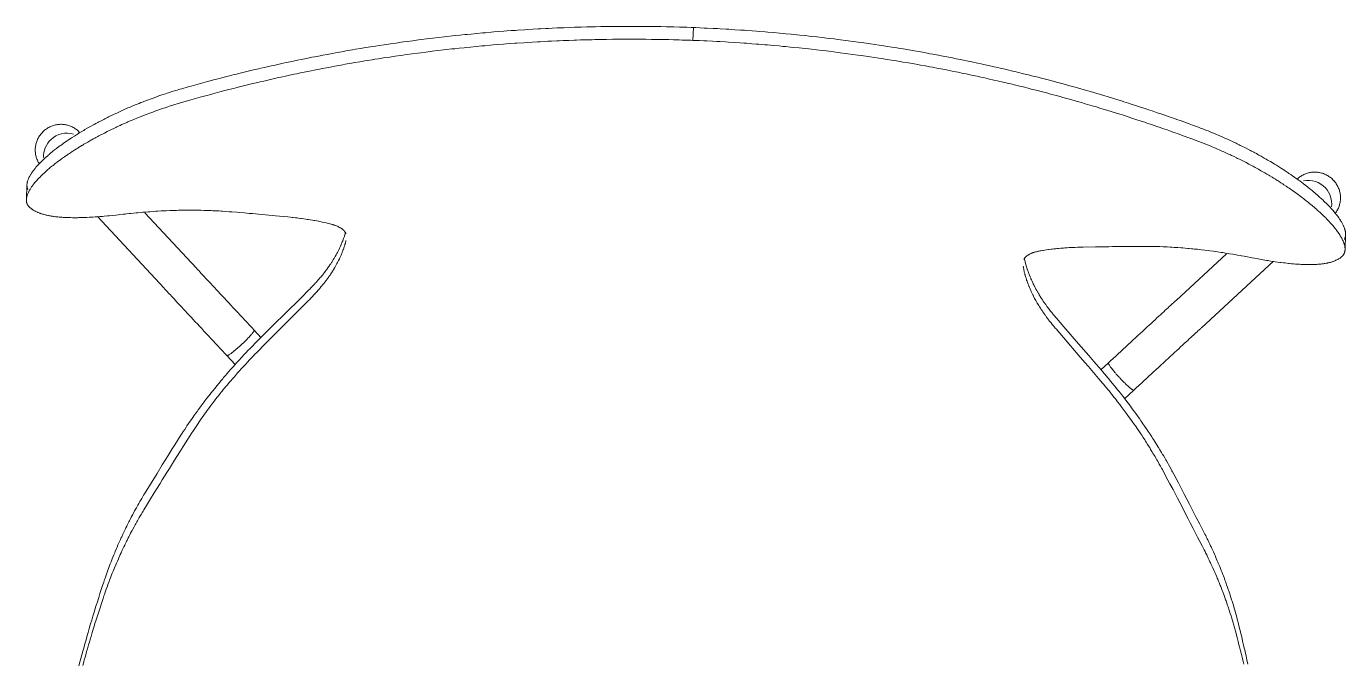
# Model space of a CAD drawing. Header units: millimetres. Extents: x 17567 to 83301, y -4294 to 56331.
# Drawn here: x 79943.1 to 80437.8, y 54690.2 to 54928.9 of the extents above; entities that cross this region are included whole.
import ezdxf

# ---------------------------------------------------------------- set-up
doc = ezdxf.new("R2010")
doc.units = ezdxf.units.MM
doc.header["$MEASUREMENT"] = 0
doc.layers.add('I-FURN', color=40, linetype='Continuous', lineweight=13)

# ---------------------------------------------------------------- blocks, each defined once
blk = doc.blocks.new('New Furniture_Project Room Chairs_NC5 - NC5-V42-GA PLAN - LEVEL 11')
at = {"layer": 'I-FURN'}
for p, q in [((0, 272.42), (0, 277.24)), ((-247.54, 208.75), (-247.54, 203.21)), ((247.38, 203.28), (247.38, 208.82)), ((-184.77, 181.85), (-202.98, 199.98)), ((203.01, 200.02), (184.77, 181.85)), ((-220.67, 197.85), (-194.64, 171.93)), ((194.64, 171.93), (220.71, 197.89)), ((-157.59, 154.78), (-160.31, 157.5)), ((160.31, 157.5), (157.55, 154.74)), ((-170.19, 147.58), (-166.91, 144.3)), ((166.84, 144.24), (170.19, 147.58))]:
    blk.add_line(p, q, dxfattribs=at)
at = {"layer": 'I-FURN', "flags": 128}
for points in [[(-190.82, 247.01), (-188.52, 247.76), (-187.37, 248.13), (-185.64, 248.68), (-183.9, 249.23), (-183.04, 249.5), (-181.3, 250.05), (-180.42, 250.32), (-179.12, 250.72), (-177.37, 251.25), (-176.49, 251.51), (-175.18, 251.91), (-173.2, 252.49), (-171.44, 253.01), (-170.56, 253.26), (-169.24, 253.64), (-167.25, 254.21), (-165.26, 254.77), (-164.26, 255.05), (-162.48, 255.54), (-161.59, 255.78), (-160.25, 256.14), (-158.25, 256.68), (-156.23, 257.21), (-155.23, 257.48), (-153.21, 258), (-152.2, 258.26), (-150.68, 258.64), (-148.88, 259.09), (-147.97, 259.32), (-146.62, 259.65), (-144.58, 260.15), (-142.54, 260.63), (-141.52, 260.88), (-139.48, 261.35), (-138.45, 261.59), (-136.92, 261.94), (-134.86, 262.4), (-133.83, 262.63), (-132.29, 262.97), (-130.74, 263.31), (-129.97, 263.48), (-127.52, 264), (-126.29, 264.25), (-124.45, 264.64), (-122.61, 265.01), (-121.68, 265.2), (-119.83, 265.56), (-118.91, 265.74), (-117.52, 266.01), (-115.66, 266.37), (-114.74, 266.55), (-113.34, 266.81), (-111.25, 267.19), (-109.39, 267.53), (-108.45, 267.69), (-107.05, 267.94), (-104.95, 268.3), (-102.84, 268.66), (-101.79, 268.84), (-99.92, 269.15), (-98.98, 269.3), (-97.57, 269.52), (-95.45, 269.86), (-93.34, 270.18), (-92.28, 270.34), (-90.15, 270.66), (-89.09, 270.81), (-87.5, 271.04), (-85.61, 271.31), (-84.66, 271.44), (-83.24, 271.63), (-81.11, 271.91), (-78.97, 272.19), (-77.91, 272.33), (-75.77, 272.59), (-74.7, 272.72), (-73.09, 272.91), (-70.95, 273.16), (-69.88, 273.29), (-68.27, 273.47), (-66.66, 273.64), (-65.85, 273.73), (-63.31, 273.99), (-62.03, 274.12), (-60.12, 274.31), (-58.2, 274.49), (-57.25, 274.58), (-55.33, 274.76), (-54.37, 274.84), (-52.93, 274.97), (-51.01, 275.13), (-50.05, 275.2), (-48.61, 275.32), (-46.45, 275.49), (-44.53, 275.63), (-43.57, 275.69), (-42.12, 275.79), (-39.96, 275.94), (-37.79, 276.07), (-36.71, 276.14), (-34.78, 276.25), (-33.81, 276.3), (-32.37, 276.38), (-30.2, 276.49), (-28.02, 276.59), (-26.94, 276.64), (-24.77, 276.73), (-23.68, 276.77), (-22.05, 276.83), (-20.11, 276.9), (-19.15, 276.93), (-17.7, 276.98), (-15.52, 277.03), (-13.34, 277.09), (-12.25, 277.11), (-10.08, 277.15), (-8.99, 277.17), (-7.35, 277.19), (-5.18, 277.21), (-4.09, 277.22), (-2.45, 277.23), (-0.82, 277.24), (0, 277.24)], [(0, 277.24), (0.82, 277.24), (2.45, 277.23), (4.08, 277.22), (5.17, 277.21), (7.35, 277.19), (8.98, 277.17), (10.07, 277.15), (12.24, 277.11), (13.33, 277.09), (15.51, 277.03), (17.68, 276.98), (19.13, 276.93), (20.1, 276.9), (22.03, 276.84), (23.66, 276.77), (24.74, 276.73), (26.92, 276.64), (28, 276.59), (30.17, 276.49), (32.34, 276.38), (33.79, 276.3), (34.75, 276.25), (36.67, 276.14), (37.76, 276.08), (39.92, 275.94), (42.09, 275.8), (43.53, 275.7), (44.49, 275.63), (46.41, 275.49), (48.57, 275.32), (50.01, 275.21), (50.97, 275.13), (52.89, 274.97), (54.32, 274.85), (55.28, 274.76), (57.2, 274.59), (58.15, 274.5), (60.07, 274.32), (61.98, 274.13), (63.25, 274), (65.8, 273.73), (66.6, 273.65), (68.21, 273.47), (69.82, 273.29), (70.89, 273.17), (73.03, 272.92), (74.63, 272.73), (75.7, 272.6), (77.84, 272.33), (78.91, 272.2), (81.04, 271.92), (83.17, 271.64), (84.59, 271.45), (85.53, 271.32), (87.42, 271.05), (89.02, 270.82), (90.08, 270.67), (92.2, 270.35), (93.26, 270.19), (95.37, 269.87), (97.49, 269.54), (98.89, 269.31), (99.83, 269.16), (101.7, 268.85), (102.76, 268.68), (104.86, 268.32), (106.96, 267.96), (108.36, 267.71), (109.29, 267.54), (111.15, 267.21), (113.25, 266.82), (114.64, 266.56), (115.57, 266.39), (117.42, 266.03), (118.81, 265.76), (119.73, 265.58), (121.58, 265.22), (122.5, 265.03), (124.35, 264.66), (126.19, 264.28), (127.41, 264.02), (129.86, 263.5), (130.63, 263.33), (132.18, 263), (133.72, 262.66), (134.75, 262.43), (136.8, 261.97), (138.34, 261.62), (139.36, 261.38), (141.41, 260.9), (142.43, 260.66), (144.46, 260.18), (146.5, 259.68), (147.85, 259.35), (148.75, 259.13), (150.55, 258.67), (152.07, 258.29), (153.08, 258.03), (155.1, 257.51), (156.1, 257.25), (158.12, 256.72), (160.12, 256.18), (161.46, 255.82), (162.35, 255.58), (164.12, 255.09), (165.12, 254.81), (167.11, 254.25), (169.1, 253.68), (170.42, 253.3), (171.3, 253.05), (173.06, 252.53), (175.04, 251.95), (176.35, 251.56), (177.22, 251.29), (178.97, 250.76), (180.28, 250.36), (181.15, 250.09), (182.89, 249.55), (183.76, 249.28), (185.49, 248.73), (187.22, 248.18), (188.37, 247.81), (190.67, 247.06)], [(0, 272.42), (-0.82, 272.42), (-2.45, 272.41), (-4.09, 272.4), (-5.18, 272.39), (-7.36, 272.37), (-9, 272.35), (-10.09, 272.33), (-12.27, 272.29), (-13.36, 272.27), (-15.54, 272.21), (-17.71, 272.15), (-19.17, 272.11), (-20.13, 272.08), (-22.07, 272.01), (-23.7, 271.95), (-24.79, 271.91), (-26.96, 271.81), (-28.05, 271.77), (-30.23, 271.66), (-32.4, 271.55), (-33.85, 271.47), (-34.81, 271.42), (-36.74, 271.31), (-37.83, 271.24), (-40, 271.1), (-42.16, 270.96), (-43.61, 270.86), (-44.57, 270.79), (-46.49, 270.64), (-48.66, 270.48), (-50.1, 270.36), (-51.06, 270.28), (-52.98, 270.12), (-54.42, 269.99), (-55.38, 269.9), (-57.3, 269.73), (-58.26, 269.64), (-60.17, 269.45), (-62.09, 269.26), (-63.36, 269.13), (-65.91, 268.86), (-66.72, 268.77), (-68.33, 268.6), (-69.94, 268.41), (-71.01, 268.29), (-73.15, 268.04), (-74.76, 267.84), (-75.83, 267.71), (-77.97, 267.44), (-79.04, 267.3), (-81.17, 267.02), (-83.31, 266.73), (-84.73, 266.54), (-85.67, 266.41), (-87.57, 266.14), (-89.16, 265.9), (-90.22, 265.75), (-92.35, 265.43), (-93.41, 265.27), (-95.52, 264.94), (-97.64, 264.6), (-99.05, 264.37), (-99.99, 264.22), (-101.86, 263.9), (-102.92, 263.73), (-105.02, 263.36), (-107.13, 263), (-108.53, 262.75), (-109.46, 262.58), (-111.32, 262.24), (-113.41, 261.85), (-114.81, 261.58), (-115.74, 261.4), (-117.59, 261.04), (-118.98, 260.77), (-119.91, 260.59), (-121.75, 260.21), (-122.68, 260.03), (-124.52, 259.65), (-126.36, 259.26), (-127.59, 259), (-130.04, 258.47), (-130.81, 258.3), (-132.36, 257.96), (-133.9, 257.62), (-134.93, 257.39), (-136.98, 256.92), (-138.52, 256.56), (-139.54, 256.32), (-141.59, 255.84), (-142.61, 255.59), (-144.64, 255.1), (-146.68, 254.6), (-148.03, 254.26), (-148.93, 254.03), (-150.73, 253.58), (-152.25, 253.19), (-153.26, 252.92), (-155.28, 252.4), (-156.28, 252.13), (-158.29, 251.59), (-160.3, 251.04), (-161.64, 250.68), (-162.52, 250.43), (-164.3, 249.94), (-165.3, 249.65), (-167.29, 249.09), (-169.27, 248.51), (-170.6, 248.13), (-171.48, 247.87), (-173.23, 247.35), (-175.21, 246.75), (-176.52, 246.36), (-177.39, 246.09), (-179.14, 245.55), (-180.44, 245.14), (-181.31, 244.87), (-183.05, 244.32), (-183.92, 244.05), (-185.65, 243.49), (-187.38, 242.93), (-188.53, 242.55), (-190.82, 241.79)], [(190.67, 241.84), (188.37, 242.6), (187.23, 242.98), (185.5, 243.54), (183.77, 244.09), (182.9, 244.37), (181.17, 244.92), (180.3, 245.19), (178.99, 245.6), (177.25, 246.13), (176.38, 246.4), (175.06, 246.8), (173.09, 247.39), (171.34, 247.91), (170.46, 248.17), (169.14, 248.55), (167.15, 249.13), (165.16, 249.69), (164.17, 249.97), (162.39, 250.47), (161.5, 250.71), (160.17, 251.08), (158.16, 251.63), (156.16, 252.16), (155.15, 252.43), (153.13, 252.96), (152.13, 253.22), (150.61, 253.61), (148.81, 254.06), (147.91, 254.29), (146.56, 254.63), (144.52, 255.13), (142.49, 255.62), (141.47, 255.87), (139.43, 256.35), (138.4, 256.59), (136.87, 256.94), (134.82, 257.41), (133.79, 257.64), (132.25, 257.99), (130.7, 258.33), (129.93, 258.5), (127.48, 259.02), (126.26, 259.28), (124.42, 259.67), (122.57, 260.05), (121.65, 260.24), (119.8, 260.61), (118.88, 260.79), (117.49, 261.06), (115.64, 261.42), (114.71, 261.6), (113.32, 261.86), (111.23, 262.25), (109.37, 262.59), (108.43, 262.76), (107.03, 263.01), (104.93, 263.38), (102.83, 263.74), (101.78, 263.92), (99.9, 264.23), (98.96, 264.38), (97.56, 264.61), (95.44, 264.95), (93.33, 265.28), (92.27, 265.44), (90.15, 265.76), (89.08, 265.92), (87.49, 266.15), (85.6, 266.42), (84.66, 266.55), (83.24, 266.74), (81.1, 267.03), (78.97, 267.31), (77.9, 267.45), (75.77, 267.72), (74.7, 267.85), (73.09, 268.04), (70.95, 268.3), (69.88, 268.42), (68.27, 268.6), (66.66, 268.78), (65.85, 268.87), (63.31, 269.14), (62.03, 269.27), (60.12, 269.46), (58.21, 269.64), (57.25, 269.73), (55.33, 269.91), (54.37, 269.99), (52.94, 270.12), (51.02, 270.28), (50.06, 270.36), (48.62, 270.48), (46.45, 270.65), (44.53, 270.79), (43.57, 270.86), (42.13, 270.96), (39.96, 271.1), (37.79, 271.24), (36.71, 271.31), (34.78, 271.42), (33.82, 271.47), (32.37, 271.55), (30.2, 271.66), (28.03, 271.77), (26.94, 271.82), (24.77, 271.91), (23.68, 271.95), (22.05, 272.01), (20.12, 272.08), (19.15, 272.11), (17.7, 272.15), (15.52, 272.21), (13.35, 272.27), (12.26, 272.29), (10.08, 272.33), (8.99, 272.35), (7.36, 272.37), (5.18, 272.39), (4.09, 272.4), (2.45, 272.41), (0.82, 272.42), (0, 272.42)], [(-247.13, 206.98), (-247.2, 207.11), (-247.24, 207.2), (-247.26, 207.26), (-247.31, 207.39), (-247.34, 207.48), (-247.36, 207.54), (-247.4, 207.67), (-247.42, 207.74), (-247.45, 207.87), (-247.47, 208), (-247.49, 208.1), (-247.51, 208.28), (-247.53, 208.46), (-247.53, 208.54), (-247.53, 208.68), (-247.53, 208.89), (-247.52, 209.1), (-247.51, 209.21), (-247.49, 209.42), (-247.47, 209.54), (-247.45, 209.71), (-247.41, 209.91), (-247.38, 210.01), (-247.34, 210.17), (-247.28, 210.41), (-247.2, 210.66), (-247.16, 210.79), (-247.07, 211.04), (-247.02, 211.17), (-246.93, 211.37), (-246.89, 211.47), (-246.8, 211.67), (-246.7, 211.87), (-246.64, 212.01), (-246.49, 212.29), (-246.34, 212.58), (-246.26, 212.72), (-246.14, 212.94), (-246, 213.17), (-245.94, 213.28), (-245.77, 213.55), (-245.68, 213.69), (-245.54, 213.89), (-245.33, 214.21), (-245.1, 214.53), (-244.99, 214.69), (-244.74, 215.02), (-244.61, 215.18), (-244.42, 215.44), (-244.11, 215.82), (-243.89, 216.08), (-243.74, 216.26), (-243.44, 216.61), (-243.12, 216.97), (-242.96, 217.15), (-242.71, 217.43), (-242.32, 217.85), (-242, 218.18), (-241.84, 218.35), (-241.59, 218.6), (-241.21, 218.99), (-240.81, 219.38), (-240.61, 219.57), (-240.19, 219.97), (-239.98, 220.17), (-239.65, 220.47), (-239.45, 220.66), (-239.02, 221.04), (-238.58, 221.42), (-238.29, 221.68), (-237.67, 222.21), (-237.04, 222.74), (-236.72, 223), (-236.22, 223.41), (-235.72, 223.81), (-235.46, 224.02), (-234.77, 224.56), (-234.41, 224.83), (-233.87, 225.24), (-233.33, 225.65), (-233.05, 225.86), (-232.77, 226.07), (-232.2, 226.48), (-231.62, 226.89), (-231.23, 227.17), (-230.43, 227.73), (-229.71, 228.22), (-229.34, 228.47), (-228.78, 228.85), (-227.92, 229.41), (-227.06, 229.97), (-226.62, 230.26), (-225.73, 230.82), (-225.29, 231.09), (-224.61, 231.51), (-223.71, 232.06), (-223.25, 232.33), (-222.56, 232.74), (-221.87, 233.15), (-221.51, 233.35), (-221.16, 233.56), (-220.45, 233.96), (-219.72, 234.37), (-219.24, 234.64), (-218.26, 235.17), (-217.89, 235.37), (-217.15, 235.77), (-216.41, 236.17), (-215.91, 236.43), (-214.91, 236.94), (-213.92, 237.45), (-213.42, 237.7), (-212.67, 238.08), (-211.91, 238.45), (-211.53, 238.63), (-210.77, 239), (-210.26, 239.24), (-209.24, 239.72), (-208.73, 239.96), (-207.7, 240.43), (-206.67, 240.89), (-205.98, 241.19), (-205.52, 241.39), (-204.6, 241.79), (-203.68, 242.18), (-203.23, 242.37), (-202.54, 242.66), (-201.52, 243.08), (-200.49, 243.49), (-199.98, 243.7), (-198.96, 244.1), (-198.28, 244.36), (-197.83, 244.53), (-196.92, 244.87), (-196.24, 245.12), (-195.79, 245.29), (-194.88, 245.61), (-194.43, 245.78), (-193.53, 246.09), (-192.63, 246.4), (-192.02, 246.61), (-191.62, 246.74), (-190.82, 247.01)], [(190.67, 247.06), (191.75, 246.7), (192.3, 246.51), (193.11, 246.24), (193.92, 245.95), (194.33, 245.81), (195.15, 245.52), (195.69, 245.32), (196.78, 244.92), (197.32, 244.72), (198.41, 244.3), (199.5, 243.88), (200.23, 243.59), (200.72, 243.39), (201.69, 243), (202.79, 242.55), (203.34, 242.32), (204.17, 241.97), (204.99, 241.61), (205.41, 241.43), (206.23, 241.07), (206.64, 240.89), (207.26, 240.61), (208.36, 240.11), (208.9, 239.86), (209.72, 239.48), (210.53, 239.09), (210.94, 238.9), (211.75, 238.51), (212.16, 238.31), (212.76, 238.01), (213.37, 237.71), (213.77, 237.51), (214.57, 237.1), (214.97, 236.89), (215.77, 236.48), (216.56, 236.06), (217.09, 235.78), (218.13, 235.22), (219.17, 234.65), (219.68, 234.37), (220.45, 233.93), (221.21, 233.5), (221.59, 233.28), (222.34, 232.85), (222.71, 232.63), (223.26, 232.3), (223.81, 231.97), (224.18, 231.75), (224.9, 231.3), (225.26, 231.08), (225.97, 230.63), (226.67, 230.19), (227.13, 229.89), (227.44, 229.69), (228.05, 229.29), (228.65, 228.9), (228.95, 228.7), (229.39, 228.4), (230.05, 227.95), (230.69, 227.5), (231.01, 227.28), (231.64, 226.84), (231.95, 226.61), (232.41, 226.28), (232.69, 226.08), (233.24, 225.67), (233.79, 225.26), (234.15, 224.98), (234.85, 224.44), (235.11, 224.24), (235.63, 223.83), (236.13, 223.42), (236.46, 223.16), (237.11, 222.62), (237.66, 222.15), (237.93, 221.92), (238.33, 221.58), (238.92, 221.06), (239.29, 220.72), (239.48, 220.56), (239.75, 220.31), (240.1, 219.97), (240.28, 219.81), (240.54, 219.56), (240.91, 219.2), (241.28, 218.83), (241.51, 218.59), (241.67, 218.44), (241.97, 218.12), (242.2, 217.89), (242.34, 217.73), (242.62, 217.42), (242.76, 217.27), (243.03, 216.97), (243.3, 216.67), (243.47, 216.47), (243.79, 216.08), (244.03, 215.79), (244.15, 215.65), (244.32, 215.44), (244.56, 215.13), (244.79, 214.82), (244.9, 214.66), (245.01, 214.51), (245.22, 214.21), (245.42, 213.92), (245.55, 213.73), (245.63, 213.6), (245.79, 213.35), (245.87, 213.21), (246.03, 212.93), (246.19, 212.65), (246.28, 212.47), (246.34, 212.36), (246.46, 212.12), (246.58, 211.89), (246.63, 211.78), (246.71, 211.61), (246.82, 211.36), (246.91, 211.11), (246.96, 210.99), (247.04, 210.76), (247.09, 210.6), (247.12, 210.5), (247.18, 210.3), (247.22, 210.15), (247.24, 210.05), (247.28, 209.86), (247.3, 209.76), (247.32, 209.57), (247.35, 209.39), (247.36, 209.27), (247.37, 209.19), (247.37, 209.03), (247.38, 208.83), (247.38, 208.74), (247.38, 208.6), (247.37, 208.45), (247.36, 208.39), (247.35, 208.25), (247.34, 208.18), (247.32, 208.08), (247.3, 207.95), (247.28, 207.89), (247.26, 207.79), (247.22, 207.65), (247.19, 207.53), (247.16, 207.47), (247.13, 207.38), (247.08, 207.24), (247.02, 207.12), (246.98, 207.05)], [(-190.82, 241.79), (-191.9, 241.43), (-192.44, 241.25), (-193.25, 240.96), (-194.06, 240.68), (-194.47, 240.53), (-195.28, 240.24), (-195.82, 240.04), (-196.9, 239.64), (-197.44, 239.43), (-198.53, 239.01), (-199.61, 238.58), (-200.34, 238.29), (-200.82, 238.1), (-201.8, 237.7), (-202.89, 237.24), (-203.44, 237.01), (-204.26, 236.66), (-205.09, 236.3), (-205.5, 236.12), (-206.32, 235.75), (-206.73, 235.57), (-207.35, 235.29), (-208.44, 234.79), (-208.99, 234.53), (-209.8, 234.15), (-210.61, 233.76), (-211.02, 233.56), (-211.83, 233.17), (-212.24, 232.97), (-212.84, 232.67), (-213.44, 232.36), (-213.85, 232.16), (-214.65, 231.75), (-215.05, 231.54), (-215.84, 231.12), (-216.64, 230.7), (-217.16, 230.42), (-218.21, 229.85), (-219.24, 229.27), (-219.76, 228.99), (-220.52, 228.55), (-221.28, 228.11), (-221.66, 227.89), (-222.41, 227.45), (-222.78, 227.23), (-223.33, 226.9), (-223.89, 226.56), (-224.25, 226.34), (-224.97, 225.89), (-225.33, 225.67), (-226.04, 225.22), (-226.75, 224.77), (-227.21, 224.47), (-227.52, 224.26), (-228.13, 223.86), (-228.73, 223.46), (-229.03, 223.26), (-229.47, 222.96), (-230.13, 222.5), (-230.78, 222.05), (-231.1, 221.83), (-231.73, 221.38), (-232.04, 221.15), (-232.5, 220.82), (-232.78, 220.61), (-233.34, 220.19), (-233.89, 219.78), (-234.25, 219.5), (-234.96, 218.95), (-235.22, 218.75), (-235.73, 218.34), (-236.24, 217.93), (-236.57, 217.65), (-237.22, 217.11), (-237.78, 216.64), (-238.05, 216.41), (-238.45, 216.06), (-239.04, 215.54), (-239.42, 215.19), (-239.6, 215.02), (-239.87, 214.77), (-240.28, 214.39), (-240.54, 214.14), (-240.71, 213.98), (-241.04, 213.65), (-241.41, 213.28), (-241.65, 213.04), (-241.8, 212.88), (-242.11, 212.56), (-242.33, 212.33), (-242.48, 212.17), (-242.76, 211.86), (-242.9, 211.7), (-243.17, 211.4), (-243.44, 211.1), (-243.61, 210.9), (-243.94, 210.5), (-244.17, 210.21), (-244.29, 210.07), (-244.46, 209.86), (-244.7, 209.54), (-244.94, 209.23), (-245.05, 209.08), (-245.16, 208.92), (-245.37, 208.62), (-245.57, 208.33), (-245.69, 208.13), (-245.78, 208), (-245.93, 207.75), (-246.02, 207.61), (-246.18, 207.33), (-246.33, 207.05), (-246.43, 206.87), (-246.49, 206.75), (-246.61, 206.52), (-246.73, 206.29), (-246.78, 206.17), (-246.86, 206), (-246.97, 205.75), (-247.06, 205.51), (-247.11, 205.39), (-247.19, 205.15), (-247.24, 204.99), (-247.27, 204.89), (-247.33, 204.69), (-247.37, 204.54), (-247.39, 204.44), (-247.43, 204.25), (-247.45, 204.15), (-247.48, 203.96), (-247.5, 203.78), (-247.51, 203.66), (-247.52, 203.58), (-247.53, 203.42), (-247.53, 203.21), (-247.53, 203.11), (-247.53, 202.96), (-247.52, 202.81), (-247.51, 202.74), (-247.5, 202.6), (-247.49, 202.53), (-247.47, 202.42), (-247.44, 202.29), (-247.43, 202.22), (-247.4, 202.12), (-247.36, 201.97), (-247.31, 201.85), (-247.29, 201.78), (-247.25, 201.69), (-247.19, 201.55), (-247.13, 201.42), (-247.09, 201.36), (-247.02, 201.24), (-246.99, 201.19), (-246.93, 201.1), (-246.84, 200.98), (-246.75, 200.87), (-246.7, 200.81), (-246.59, 200.7), (-246.54, 200.64), (-246.45, 200.56)], [(246.3, 200.63), (246.37, 200.7), (246.41, 200.74), (246.5, 200.83), (246.54, 200.87), (246.62, 200.96), (246.69, 201.06), (246.74, 201.12), (246.83, 201.25), (246.86, 201.3), (246.92, 201.4), (246.98, 201.51), (247.02, 201.58), (247.08, 201.72), (247.13, 201.83), (247.16, 201.91), (247.21, 202.06), (247.23, 202.14), (247.27, 202.3), (247.31, 202.46), (247.33, 202.57), (247.34, 202.65), (247.36, 202.8), (247.37, 202.97), (247.38, 203.06), (247.38, 203.2), (247.38, 203.4), (247.37, 203.62), (247.36, 203.72), (247.34, 203.94), (247.32, 204.06), (247.29, 204.23), (247.25, 204.43), (247.23, 204.53), (247.19, 204.69), (247.13, 204.94), (247.05, 205.18), (247.01, 205.31), (246.91, 205.56), (246.86, 205.7), (246.78, 205.89), (246.74, 205.99), (246.65, 206.2), (246.55, 206.4), (246.49, 206.54), (246.34, 206.82), (246.19, 207.11), (246.11, 207.26), (245.98, 207.48), (245.85, 207.7), (245.78, 207.82), (245.61, 208.09), (245.53, 208.22), (245.39, 208.43), (245.18, 208.75), (244.95, 209.07), (244.83, 209.23), (244.58, 209.57), (244.46, 209.73), (244.26, 209.99), (243.95, 210.37), (243.73, 210.64), (243.58, 210.81), (243.28, 211.17), (242.96, 211.53), (242.8, 211.72), (242.55, 211.99), (242.16, 212.41), (241.84, 212.75), (241.68, 212.92), (241.43, 213.18), (241.04, 213.56), (240.65, 213.96), (240.44, 214.15), (240.03, 214.55), (239.81, 214.75), (239.49, 215.06), (239.28, 215.25), (238.85, 215.63), (238.41, 216.02), (238.12, 216.28), (237.5, 216.81), (236.87, 217.35), (236.54, 217.62), (236.05, 218.02), (235.54, 218.43), (235.29, 218.64), (234.59, 219.19), (234.24, 219.46), (233.7, 219.88), (233.15, 220.29), (232.87, 220.5), (232.59, 220.71), (232.02, 221.12), (231.44, 221.54), (231.05, 221.82), (230.25, 222.38), (229.52, 222.88), (229.15, 223.13), (228.59, 223.51), (227.74, 224.08), (226.87, 224.65), (226.43, 224.93), (225.55, 225.5), (225.1, 225.78), (224.43, 226.2), (223.52, 226.75), (223.07, 227.03), (222.38, 227.44), (221.68, 227.85), (221.33, 228.06), (220.98, 228.26), (220.26, 228.67), (219.54, 229.08), (219.06, 229.35), (218.08, 229.89), (217.71, 230.1), (216.97, 230.5), (216.23, 230.9), (215.73, 231.16), (214.73, 231.68), (213.74, 232.19), (213.24, 232.45), (212.49, 232.82), (211.74, 233.2), (211.36, 233.38), (210.6, 233.75), (210.09, 234), (209.07, 234.48), (208.56, 234.72), (207.53, 235.19), (206.5, 235.66), (205.81, 235.97), (205.35, 236.17), (204.44, 236.57), (203.52, 236.96), (203.06, 237.16), (202.38, 237.45), (201.35, 237.87), (200.33, 238.29), (199.82, 238.49), (198.8, 238.9), (198.12, 239.16), (197.67, 239.34), (196.76, 239.68), (196.08, 239.94), (195.63, 240.11), (194.73, 240.44), (194.28, 240.6), (193.37, 240.92), (192.47, 241.23), (191.87, 241.44), (191.47, 241.58), (190.67, 241.84)], [(-242.11, 229.07), (-242.37, 228.79), (-242.63, 228.51), (-242.87, 228.21), (-243.1, 227.9), (-243.32, 227.59), (-243.53, 227.26), (-243.72, 226.93), (-243.9, 226.59), (-244.07, 226.25), (-244.22, 225.9), (-244.36, 225.54), (-244.48, 225.18), (-244.59, 224.81), (-244.68, 224.44), (-244.76, 224.06), (-244.83, 223.69), (-244.88, 223.31), (-244.91, 222.93), (-244.93, 222.55), (-244.94, 222.17), (-244.93, 221.78), (-244.9, 221.4), (-244.86, 221.03), (-244.8, 220.65), (-244.73, 220.27), (-244.65, 219.9), (-244.54, 219.54), (-244.43, 219.18), (-244.3, 218.82), (-244.15, 218.47), (-243.99, 218.12), (-243.82, 217.78), (-243.64, 217.45), (-243.44, 217.13), (-243.22, 216.82)], [(-228.57, 229.15), (-228.84, 229.41), (-229.12, 229.67), (-229.42, 229.91), (-229.72, 230.14), (-230.03, 230.35), (-230.35, 230.56), (-230.68, 230.75), (-231.01, 230.93), (-231.36, 231.09), (-231.71, 231.24), (-232.06, 231.37), (-232.42, 231.5), (-232.79, 231.6), (-233.16, 231.69), (-233.53, 231.77), (-233.91, 231.83), (-234.28, 231.88), (-234.66, 231.91), (-235.04, 231.93), (-235.43, 231.93), (-235.81, 231.91), (-236.19, 231.88), (-236.57, 231.84), (-236.95, 231.78), (-237.32, 231.7), (-237.69, 231.61), (-238.06, 231.51), (-238.42, 231.39), (-238.78, 231.26), (-239.14, 231.11), (-239.49, 230.95), (-239.83, 230.77), (-240.16, 230.58), (-240.49, 230.38), (-240.8, 230.17), (-241.11, 229.94), (-241.42, 229.7), (-241.71, 229.45), (-241.99, 229.19), (-242.11, 229.07)], [(242.11, 229.07), (241.83, 229.34), (241.55, 229.59), (241.25, 229.84), (240.94, 230.07), (240.63, 230.29), (240.31, 230.5), (239.98, 230.69), (239.64, 230.87), (239.29, 231.04), (238.94, 231.19), (238.58, 231.33), (238.22, 231.46), (237.86, 231.57), (237.49, 231.67), (237.11, 231.75), (236.74, 231.81), (236.36, 231.87), (235.98, 231.9), (235.6, 231.92), (235.21, 231.93), (234.83, 231.92), (234.45, 231.89), (234.07, 231.85), (233.7, 231.8), (233.32, 231.73), (232.95, 231.64), (232.58, 231.54), (232.22, 231.43), (231.86, 231.3), (231.51, 231.16), (231.17, 231), (230.83, 230.83), (230.5, 230.64), (230.17, 230.45), (229.86, 230.24), (229.55, 230.01), (229.25, 229.78), (228.96, 229.53), (228.69, 229.27), (228.42, 229)], [(243.17, 216.74), (243.39, 217.06), (243.59, 217.38), (243.78, 217.71), (243.96, 218.04), (244.12, 218.39), (244.27, 218.74), (244.4, 219.09), (244.52, 219.45), (244.62, 219.82), (244.71, 220.19), (244.79, 220.56), (244.85, 220.94), (244.89, 221.32), (244.92, 221.7), (244.94, 222.08), (244.94, 222.46), (244.92, 222.84), (244.89, 223.22), (244.84, 223.6), (244.78, 223.98), (244.7, 224.35), (244.61, 224.72), (244.51, 225.09), (244.39, 225.45), (244.25, 225.81), (244.1, 226.17), (243.94, 226.51), (243.76, 226.85), (243.57, 227.19), (243.37, 227.51), (243.15, 227.83), (242.93, 228.14), (242.69, 228.44), (242.43, 228.73), (242.17, 229.01), (242.11, 229.07)], [(-246.45, 200.56), (-246.31, 200.43), (-246.23, 200.37), (-246.12, 200.27), (-245.95, 200.14), (-245.77, 200), (-245.68, 199.93), (-245.5, 199.8), (-245.41, 199.74), (-245.26, 199.64), (-245.07, 199.52), (-244.97, 199.46), (-244.81, 199.37), (-244.58, 199.24), (-244.37, 199.12), (-244.26, 199.07), (-244.09, 198.99), (-243.84, 198.87), (-243.58, 198.75), (-243.44, 198.7), (-243.2, 198.6), (-243.08, 198.55), (-242.9, 198.48), (-242.61, 198.38), (-242.32, 198.28), (-242.17, 198.23), (-241.87, 198.14), (-241.72, 198.1), (-241.49, 198.03), (-241.25, 197.97), (-241.09, 197.93), (-240.77, 197.85), (-240.6, 197.81), (-240.27, 197.74), (-239.93, 197.67), (-239.7, 197.63), (-239.22, 197.55), (-239.04, 197.52), (-238.68, 197.46), (-238.31, 197.41), (-238.06, 197.38), (-237.55, 197.32), (-237.16, 197.28), (-236.9, 197.25), (-236.36, 197.21), (-236.09, 197.19), (-235.54, 197.15), (-234.97, 197.12), (-234.59, 197.1), (-234.34, 197.09), (-233.82, 197.07), (-233.48, 197.06), (-232.81, 197.05), (-232.12, 197.05), (-231.65, 197.05), (-231.34, 197.05), (-230.7, 197.06), (-229.97, 197.08), (-229.47, 197.1), (-229.14, 197.11), (-228.47, 197.14), (-227.96, 197.16), (-227.61, 197.18), (-226.92, 197.22), (-226.56, 197.24), (-225.85, 197.29), (-225.13, 197.34), (-224.64, 197.38), (-223.65, 197.47), (-223.23, 197.51), (-222.37, 197.59), (-221.51, 197.68), (-220.92, 197.74), (-219.73, 197.88), (-218.82, 197.99), (-218.2, 198.06), (-216.96, 198.22), (-216.33, 198.31), (-215.04, 198.48), (-213.74, 198.67), (-212.85, 198.8), (-212.26, 198.89), (-211.05, 199.08)], [(-211.05, 199.08), (-210.29, 199.2), (-209.78, 199.27), (-208.76, 199.43), (-208.26, 199.5), (-207.25, 199.65), (-206.24, 199.79), (-205.57, 199.88), (-204.24, 200.05), (-203.74, 200.11), (-202.75, 200.23), (-201.76, 200.35), (-201.1, 200.43), (-199.79, 200.57), (-198.81, 200.67), (-198.16, 200.74), (-196.87, 200.86), (-196.22, 200.92), (-194.94, 201.03), (-193.66, 201.13), (-192.81, 201.2), (-192.25, 201.24), (-191.13, 201.31), (-190.42, 201.35), (-189.95, 201.38), (-189.01, 201.44), (-188.55, 201.46), (-187.61, 201.51), (-186.69, 201.55), (-186.07, 201.57), (-184.84, 201.62), (-184.38, 201.63), (-183.47, 201.66), (-182.56, 201.68), (-181.96, 201.69), (-180.76, 201.7), (-179.86, 201.71), (-179.26, 201.71), (-178.08, 201.71), (-177.49, 201.71), (-176.31, 201.7), (-175.14, 201.68), (-174.37, 201.66), (-173.86, 201.65), (-172.83, 201.62)], [(-172.83, 201.62), (-171.36, 201.56), (-170.39, 201.52), (-168.47, 201.44), (-167.53, 201.4), (-165.66, 201.31), (-163.83, 201.23), (-162.63, 201.17), (-160.28, 201.05), (-158.98, 200.98), (-156.44, 200.84), (-153.98, 200.7), (-149.29, 200.43)], [(-149.29, 200.43), (-148.32, 200.37), (-147.67, 200.33), (-147.25, 200.3), (-146.4, 200.24), (-145.77, 200.19), (-145.35, 200.15), (-144.53, 200.08), (-144.12, 200.04), (-143.31, 199.96), (-142.51, 199.87), (-141.98, 199.81), (-141.62, 199.77), (-140.93, 199.69), (-140.06, 199.57), (-139.48, 199.5), (-139.1, 199.44), (-138.35, 199.33), (-137.79, 199.25), (-137.43, 199.19), (-136.69, 199.07), (-136.33, 199), (-135.62, 198.88), (-134.91, 198.74), (-134.44, 198.65), (-134.13, 198.59), (-133.52, 198.47)], [(-133.52, 198.47), (-133.33, 198.43), (-132.95, 198.34), (-132.59, 198.25), (-132.35, 198.19), (-132.19, 198.15), (-131.89, 198.06), (-131.56, 197.96), (-131.35, 197.9), (-131.21, 197.85), (-130.93, 197.75), (-130.73, 197.68), (-130.61, 197.63), (-130.35, 197.53), (-130.23, 197.48), (-129.99, 197.37), (-129.76, 197.26), (-129.62, 197.18), (-129.52, 197.13), (-129.34, 197.03), (-129.22, 196.97), (-129.15, 196.92), (-129, 196.83), (-128.93, 196.79), (-128.79, 196.69), (-128.66, 196.6), (-128.58, 196.53), (-128.41, 196.41), (-128.36, 196.36), (-128.24, 196.26), (-128.13, 196.15), (-128.06, 196.09), (-127.93, 195.95), (-127.84, 195.84), (-127.78, 195.77), (-127.74, 195.72), (-127.67, 195.63), (-127.62, 195.55), (-127.58, 195.5), (-127.52, 195.4), (-127.49, 195.35), (-127.43, 195.25), (-127.38, 195.15), (-127.35, 195.08), (-127.29, 194.94)], [(127.13, 194.98), (127.2, 195.12), (127.23, 195.19), (127.28, 195.29), (127.34, 195.39), (127.37, 195.44), (127.43, 195.54), (127.47, 195.59), (127.52, 195.66), (127.59, 195.76), (127.63, 195.81), (127.69, 195.88), (127.78, 195.99), (127.91, 196.12), (127.98, 196.19), (128.09, 196.29), (128.21, 196.39), (128.26, 196.44), (128.43, 196.57), (128.51, 196.64), (128.64, 196.73), (128.78, 196.82), (128.85, 196.87), (129, 196.96), (129.07, 197), (129.19, 197.07), (129.37, 197.17), (129.47, 197.22), (129.62, 197.3), (129.84, 197.41), (130.08, 197.51), (130.2, 197.56), (130.46, 197.67), (130.58, 197.72), (130.78, 197.79), (131.06, 197.89), (131.19, 197.93), (131.41, 198), (131.74, 198.1), (132.04, 198.19), (132.2, 198.23), (132.43, 198.29), (132.8, 198.38), (133.18, 198.46), (133.37, 198.5)], [(133.37, 198.5), (133.98, 198.63), (134.29, 198.69), (134.76, 198.78), (135.47, 198.91), (136.18, 199.04), (136.54, 199.1), (137.28, 199.22), (137.65, 199.28), (138.2, 199.37), (138.96, 199.48), (139.34, 199.54), (139.91, 199.61), (140.78, 199.73), (141.48, 199.81), (141.83, 199.85), (142.36, 199.91), (143.17, 200), (143.98, 200.08), (144.39, 200.12), (145.21, 200.19), (145.63, 200.23), (146.26, 200.28), (147.11, 200.34), (147.54, 200.37), (148.18, 200.41), (149.16, 200.47)], [(149.16, 200.47), (153.85, 200.74), (156.31, 200.88), (158.85, 201.02), (160.15, 201.09), (162.5, 201.21), (163.7, 201.27), (165.53, 201.36), (167.4, 201.44), (168.34, 201.48), (170.26, 201.57), (171.23, 201.61), (172.7, 201.66)], [(172.7, 201.66), (173.73, 201.69), (174.24, 201.71), (175.01, 201.72), (176.18, 201.74), (177.36, 201.76), (177.95, 201.76), (179.13, 201.76), (179.73, 201.76), (180.62, 201.75), (181.82, 201.74), (182.43, 201.72), (183.34, 201.7), (184.25, 201.68), (184.71, 201.66), (185.93, 201.62), (186.55, 201.6), (187.48, 201.56), (188.41, 201.51), (188.88, 201.49), (189.81, 201.43), (190.28, 201.4), (190.99, 201.36), (192.11, 201.29), (192.67, 201.25), (193.52, 201.18), (194.8, 201.08), (196.08, 200.97), (196.73, 200.91), (198.02, 200.79), (198.67, 200.72), (199.65, 200.62), (200.96, 200.48), (201.61, 200.4), (202.6, 200.29), (203.59, 200.17), (204.09, 200.1), (205.42, 199.93), (206.09, 199.84), (207.1, 199.7), (208.11, 199.56), (208.61, 199.48), (209.63, 199.33), (210.13, 199.25), (210.9, 199.13)], [(210.9, 199.13), (212.11, 198.95), (212.7, 198.86), (213.59, 198.73), (214.89, 198.54), (216.17, 198.37), (216.81, 198.28), (218.05, 198.12), (218.67, 198.05), (219.57, 197.94), (220.77, 197.8), (221.35, 197.74), (222.22, 197.65), (223.08, 197.57), (223.5, 197.53), (224.49, 197.45), (224.98, 197.41), (225.7, 197.35), (226.41, 197.3), (226.77, 197.28), (227.46, 197.24), (227.81, 197.22), (228.32, 197.2), (228.99, 197.17), (229.32, 197.16), (229.82, 197.14), (230.55, 197.13), (231.18, 197.12), (231.5, 197.12), (231.97, 197.11), (232.66, 197.12), (233.33, 197.13), (233.66, 197.14), (234.18, 197.16), (234.44, 197.17), (234.82, 197.18), (235.38, 197.21), (235.94, 197.25), (236.21, 197.27), (236.74, 197.32), (237.01, 197.35), (237.4, 197.39), (237.91, 197.45), (238.16, 197.48), (238.53, 197.53), (238.89, 197.59), (239.07, 197.62), (239.54, 197.7), (239.77, 197.74), (240.12, 197.81), (240.45, 197.88), (240.62, 197.92), (240.94, 198), (241.1, 198.04), (241.34, 198.1), (241.57, 198.17), (241.72, 198.21), (242.02, 198.3), (242.17, 198.35), (242.46, 198.45), (242.74, 198.55), (242.93, 198.62), (243.05, 198.67), (243.29, 198.76), (243.42, 198.82), (243.69, 198.94), (243.94, 199.06), (244.1, 199.14), (244.21, 199.19), (244.43, 199.31), (244.66, 199.44), (244.81, 199.53), (244.91, 199.59), (245.11, 199.71), (245.25, 199.81), (245.35, 199.87), (245.53, 200), (245.62, 200.07), (245.8, 200.2), (245.97, 200.34), (246.08, 200.44), (246.16, 200.5), (246.3, 200.63)], [(-131.15, 186.02), (-131, 186.31), (-130.7, 186.9), (-130.42, 187.47), (-130.24, 187.85), (-130.12, 188.1), (-129.89, 188.59), (-129.65, 189.14), (-129.49, 189.5), (-129.39, 189.73), (-129.19, 190.2), (-129.05, 190.55), (-128.96, 190.77), (-128.79, 191.22), (-128.7, 191.44), (-128.54, 191.88), (-128.39, 192.3), (-128.29, 192.58), (-128.23, 192.77), (-128.11, 193.13), (-128.02, 193.42), (-127.96, 193.62), (-127.85, 194), (-127.8, 194.19), (-127.7, 194.55), (-127.61, 194.91), (-127.55, 195.15), (-127.52, 195.3), (-127.45, 195.61)], [(127.3, 195.64), (127.36, 195.34), (127.4, 195.18), (127.45, 194.95), (127.55, 194.59), (127.65, 194.22), (127.7, 194.03), (127.81, 193.65), (127.87, 193.46), (127.96, 193.16), (128.08, 192.8), (128.14, 192.61), (128.24, 192.33), (128.39, 191.91), (128.55, 191.47), (128.63, 191.25), (128.81, 190.8), (128.9, 190.58), (129.04, 190.23), (129.23, 189.76), (129.34, 189.53), (129.49, 189.17), (129.74, 188.62), (129.97, 188.13), (130.08, 187.88), (130.27, 187.5), (130.55, 186.93), (130.85, 186.34), (131, 186.04)], [(-127.19, 192.43), (-127.24, 192.12), (-127.27, 191.96), (-127.32, 191.7), (-127.37, 191.44), (-127.4, 191.31), (-127.46, 191.04), (-127.49, 190.9), (-127.54, 190.69), (-127.62, 190.4), (-127.66, 190.25), (-127.72, 190.03), (-127.82, 189.68), (-127.92, 189.36), (-127.97, 189.2), (-128.05, 188.96), (-128.18, 188.58), (-128.31, 188.2), (-128.38, 188), (-128.56, 187.53), (-128.65, 187.29), (-128.79, 186.92), (-129.02, 186.36), (-129.27, 185.78), (-129.4, 185.48), (-129.67, 184.87), (-129.81, 184.57), (-130.04, 184.1), (-130.24, 183.67), (-130.35, 183.46), (-130.51, 183.13), (-130.76, 182.64), (-131.02, 182.14), (-131.15, 181.88)], [(131, 181.91), (130.86, 182.17), (130.6, 182.67), (130.35, 183.16), (130.19, 183.49), (130.09, 183.7), (129.88, 184.13), (129.66, 184.6), (129.52, 184.91), (129.43, 185.11), (129.25, 185.51), (129.12, 185.81), (128.87, 186.39), (128.64, 186.95), (128.49, 187.32), (128.4, 187.56), (128.23, 188.04), (128.16, 188.23), (128.02, 188.62), (127.89, 188.99), (127.82, 189.24), (127.76, 189.4), (127.67, 189.71), (127.57, 190.06), (127.5, 190.29), (127.46, 190.44), (127.39, 190.73), (127.34, 190.94), (127.3, 191.08), (127.24, 191.35), (127.21, 191.48), (127.16, 191.74), (127.12, 191.99), (127.09, 192.16), (127.04, 192.47)], [(-140.34, 173.42), (-140.08, 173.7), (-139.56, 174.28), (-139.18, 174.7), (-138.8, 175.13), (-138.62, 175.34), (-138.25, 175.77), (-138.07, 175.98), (-137.8, 176.3), (-137.44, 176.72), (-137.27, 176.94), (-137.01, 177.25), (-136.63, 177.73), (-136.29, 178.15), (-136.13, 178.36), (-135.89, 178.68), (-135.53, 179.15), (-135.18, 179.62), (-135, 179.85), (-134.83, 180.09), (-134.5, 180.56), (-134.17, 181.02), (-133.96, 181.33), (-133.82, 181.54), (-133.55, 181.95), (-133.35, 182.26), (-133.21, 182.46), (-132.95, 182.87), (-132.83, 183.07), (-132.58, 183.48), (-132.26, 184.01), (-132.1, 184.28), (-131.87, 184.68), (-131.65, 185.08), (-131.54, 185.28), (-131.38, 185.57), (-131.15, 186.02)], [(131, 186.04), (131.23, 185.6), (131.39, 185.31), (131.5, 185.11), (131.72, 184.71), (131.95, 184.31), (132.1, 184.04), (132.43, 183.5), (132.67, 183.1), (132.8, 182.9), (133.06, 182.49), (133.19, 182.28), (133.39, 181.98), (133.67, 181.56), (133.81, 181.36), (134.02, 181.05), (134.35, 180.58), (134.68, 180.12), (134.85, 179.88), (135.02, 179.65), (135.37, 179.18), (135.73, 178.7), (135.98, 178.39), (136.14, 178.18), (136.47, 177.76), (136.86, 177.28), (137.12, 176.96), (137.29, 176.75), (137.65, 176.33), (137.91, 176.01), (138.1, 175.8), (138.46, 175.37), (138.65, 175.16), (139.03, 174.73), (139.41, 174.3), (139.93, 173.73), (140.19, 173.45)], [(-160.31, 157.5), (-161.23, 158.41), (-162.14, 159.32), (-163.06, 160.23), (-163.97, 161.14), (-164.89, 162.05), (-165.79, 162.95), (-166.69, 163.85), (-167.59, 164.74), (-168.48, 165.62), (-169.35, 166.5), (-170.22, 167.36), (-171.07, 168.21), (-171.91, 169.04), (-172.73, 169.86), (-173.53, 170.66), (-174.32, 171.45), (-175.09, 172.21), (-175.84, 172.96), (-176.56, 173.68), (-177.27, 174.38), (-177.95, 175.06), (-178.6, 175.71), (-179.23, 176.33), (-179.83, 176.93), (-180.4, 177.5), (-180.94, 178.04), (-181.46, 178.55), (-181.94, 179.03), (-182.39, 179.48), (-182.81, 179.9), (-183.19, 180.28), (-183.55, 180.63), (-183.86, 180.95), (-184.15, 181.23), (-184.4, 181.48), (-184.61, 181.69), (-184.77, 181.85)], [(-131.15, 181.88), (-131.25, 181.69), (-131.46, 181.31), (-131.75, 180.79), (-131.9, 180.53), (-132.13, 180.13), (-132.36, 179.74), (-132.48, 179.54), (-132.67, 179.24), (-132.92, 178.84), (-133.05, 178.64), (-133.24, 178.34), (-133.54, 177.88), (-133.82, 177.48), (-133.96, 177.27), (-134.17, 176.97), (-134.5, 176.51), (-134.83, 176.04), (-135, 175.81), (-135.17, 175.58), (-135.52, 175.11), (-135.88, 174.64), (-136.13, 174.33), (-136.29, 174.12), (-136.62, 173.7), (-137.01, 173.23), (-137.27, 172.91), (-137.44, 172.7), (-137.8, 172.28), (-138.16, 171.85), (-138.4, 171.57), (-138.9, 171), (-139.47, 170.36), (-140.05, 169.72), (-140.34, 169.4)], [(140.19, 169.43), (139.9, 169.75), (139.31, 170.39), (138.74, 171.03), (138.25, 171.6), (138, 171.88), (137.64, 172.3), (137.29, 172.73), (137.11, 172.94), (136.85, 173.26), (136.47, 173.73), (136.14, 174.15), (135.97, 174.36), (135.73, 174.67), (135.37, 175.14), (135.02, 175.61), (134.85, 175.84), (134.68, 176.07), (134.34, 176.53), (134.02, 176.99), (133.81, 177.3), (133.67, 177.51), (133.39, 177.91), (133.09, 178.37), (132.9, 178.67), (132.77, 178.87), (132.52, 179.27), (132.33, 179.57), (132.21, 179.77), (131.98, 180.16), (131.75, 180.55), (131.6, 180.81), (131.31, 181.33), (131.1, 181.72), (131, 181.91)], [(184.77, 181.85), (184.58, 181.67), (184.37, 181.45), (184.11, 181.2), (183.82, 180.91), (183.5, 180.59), (183.14, 180.23), (182.75, 179.84), (182.33, 179.42), (181.88, 178.97), (181.39, 178.49), (180.87, 177.97), (180.33, 177.43), (179.75, 176.85), (179.15, 176.25), (178.51, 175.62), (177.86, 174.97), (177.18, 174.29), (176.47, 173.59), (175.74, 172.86), (174.99, 172.11), (174.22, 171.34), (173.43, 170.56), (172.62, 169.75), (171.8, 168.93), (170.96, 168.1), (170.1, 167.25), (169.24, 166.38), (168.36, 165.51), (167.47, 164.63), (166.58, 163.73), (165.67, 162.83), (164.77, 161.93), (163.85, 161.02), (162.94, 160.11), (162.02, 159.2), (161.11, 158.29), (160.31, 157.5)], [(-157.97, 154.54), (-154.97, 157.77), (-152.98, 159.9), (-149.03, 164.12), (-143.21, 170.35), (-140.34, 173.42)], [(140.19, 173.45), (143.06, 170.38), (148.88, 164.15), (152.83, 159.93), (154.82, 157.8), (157.81, 154.58)], [(-194.64, 171.93), (-194.46, 171.75), (-194.24, 171.53), (-193.99, 171.28), (-193.7, 170.99), (-193.38, 170.67), (-193.02, 170.31), (-192.63, 169.92), (-192.21, 169.5), (-191.76, 169.05), (-191.27, 168.57), (-190.75, 168.05), (-190.2, 167.51), (-189.63, 166.93), (-189.02, 166.33), (-188.39, 165.7), (-187.74, 165.05), (-187.05, 164.37), (-186.35, 163.67), (-185.62, 162.94), (-184.87, 162.19), (-184.1, 161.42), (-183.31, 160.64), (-182.5, 159.83), (-181.68, 159.01), (-180.84, 158.18), (-179.98, 157.33), (-179.12, 156.46), (-178.24, 155.59), (-177.35, 154.71), (-176.46, 153.81), (-175.55, 152.91), (-174.64, 152.01), (-173.73, 151.1), (-172.82, 150.19), (-171.9, 149.28), (-170.99, 148.37), (-170.19, 147.58)], [(-140.34, 169.4), (-146.12, 163.2), (-149.05, 160.04), (-151.67, 157.21), (-152.99, 155.78), (-154.98, 153.63), (-156.97, 151.46), (-157.97, 150.36)], [(157.81, 150.4), (156.82, 151.49), (154.83, 153.66), (152.84, 155.81), (151.52, 157.24), (148.9, 160.07), (145.97, 163.22), (140.19, 169.43)], [(170.19, 147.58), (171.11, 148.49), (172.02, 149.4), (172.94, 150.31), (173.85, 151.22), (174.76, 152.13), (175.67, 153.03), (176.57, 153.93), (177.47, 154.82), (178.35, 155.7), (179.23, 156.58), (180.1, 157.44), (180.95, 158.29), (181.79, 159.12), (182.61, 159.94), (183.41, 160.74), (184.2, 161.53), (184.97, 162.29), (185.72, 163.04), (186.44, 163.76), (187.15, 164.46), (187.82, 165.14), (188.48, 165.79), (189.11, 166.41), (189.71, 167.01), (190.28, 167.58), (190.82, 168.12), (191.33, 168.63), (191.82, 169.11), (192.27, 169.56), (192.69, 169.98), (193.07, 170.36), (193.42, 170.71), (193.74, 171.03), (194.03, 171.31), (194.28, 171.56), (194.49, 171.77), (194.64, 171.93)], [(-186.49, 116.68), (-186.03, 117.46), (-185.8, 117.86), (-185.45, 118.44), (-184.92, 119.32), (-184.39, 120.2), (-184.12, 120.64), (-183.58, 121.51), (-183.31, 121.94), (-182.9, 122.6), (-182.34, 123.47), (-182.07, 123.9), (-181.65, 124.55), (-181.01, 125.52), (-180.44, 126.38), (-180.15, 126.81), (-179.72, 127.45), (-179.06, 128.42), (-178.4, 129.38), (-178.06, 129.86), (-177.73, 130.34), (-177.05, 131.3), (-176.36, 132.25), (-175.9, 132.89), (-175.59, 133.31), (-174.97, 134.15), (-174.27, 135.1), (-173.8, 135.73), (-173.48, 136.15), (-172.84, 136.98), (-172.36, 137.61), (-172.04, 138.02), (-171.39, 138.85), (-171.07, 139.26), (-170.42, 140.09), (-169.76, 140.91), (-169.32, 141.46), (-168.44, 142.54), (-167.55, 143.63), (-167.11, 144.17), (-166.44, 144.97), (-165.76, 145.77), (-165.42, 146.17), (-164.74, 146.97), (-164.4, 147.37), (-163.89, 147.97), (-163.2, 148.76), (-162.85, 149.15), (-162.33, 149.74), (-161.55, 150.62), (-160.85, 151.4), (-160.5, 151.79), (-159.97, 152.37), (-159.17, 153.25), (-158.37, 154.11), (-157.97, 154.54)], [(-160.3, 157.33), (-160.31, 157.3), (-160.34, 157.21), (-160.39, 157.12), (-160.44, 157.02), (-160.47, 156.97), (-160.51, 156.89), (-160.6, 156.76), (-160.64, 156.69), (-160.72, 156.58), (-160.89, 156.34), (-160.97, 156.22), (-161.16, 155.98), (-161.31, 155.79), (-161.55, 155.49), (-161.68, 155.33), (-161.82, 155.17), (-162.11, 154.83), (-162.52, 154.36), (-162.74, 154.12), (-163.08, 153.75), (-163.31, 153.5), (-163.8, 152.99), (-164.17, 152.6), (-164.55, 152.22), (-164.74, 152.02)], [(157.81, 154.58), (158.22, 154.14), (159.02, 153.28), (159.82, 152.41), (160.35, 151.82), (160.7, 151.43), (161.4, 150.65), (162.19, 149.77), (162.71, 149.18), (163.05, 148.78), (163.74, 147.99), (164.26, 147.4), (164.6, 147), (165.28, 146.2), (165.62, 145.8), (166.29, 145), (166.97, 144.19), (167.41, 143.65), (168.3, 142.57), (169.19, 141.48), (169.62, 140.93), (170.28, 140.11), (170.93, 139.28), (171.26, 138.87), (171.91, 138.04), (172.23, 137.62), (172.71, 137), (173.35, 136.16), (173.66, 135.74), (174.14, 135.11), (174.84, 134.17), (175.46, 133.32), (175.77, 132.9), (176.23, 132.26), (176.92, 131.31), (177.6, 130.35), (177.94, 129.87), (178.27, 129.39), (178.94, 128.43), (179.59, 127.46), (180.03, 126.82), (180.31, 126.39), (180.89, 125.52), (181.52, 124.55), (181.94, 123.9), (182.22, 123.47), (182.77, 122.6), (183.19, 121.95), (183.46, 121.51), (184, 120.64), (184.27, 120.2), (184.8, 119.32), (185.33, 118.44), (185.68, 117.85), (185.91, 117.46), (186.38, 116.68)], [(164.74, 152.02), (164.55, 152.22), (164.17, 152.6), (163.92, 152.86), (163.43, 153.37), (163.08, 153.75), (162.91, 153.94), (162.58, 154.3), (162.16, 154.78), (161.96, 155), (161.68, 155.33), (161.55, 155.49), (161.31, 155.79), (161.2, 155.92), (161.02, 156.17), (160.89, 156.34), (160.72, 156.58), (160.64, 156.69), (160.6, 156.76), (160.51, 156.89), (160.47, 156.97), (160.44, 157.02), (160.39, 157.12), (160.34, 157.21), (160.31, 157.3), (160.3, 157.33)], [(-157.97, 150.36), (-158.32, 149.98), (-159.02, 149.21), (-159.71, 148.45), (-160.17, 147.93), (-161.08, 146.9), (-161.76, 146.12), (-162.22, 145.6), (-163.11, 144.55), (-163.56, 144.03), (-164.45, 142.98), (-165.33, 141.92), (-165.91, 141.21), (-166.3, 140.74), (-167.07, 139.78), (-167.84, 138.83), (-168.22, 138.35), (-168.79, 137.63), (-169.64, 136.54), (-170.2, 135.82), (-170.48, 135.45), (-170.9, 134.9), (-171.45, 134.17), (-171.73, 133.8), (-172.14, 133.25), (-172.75, 132.43), (-173.29, 131.69), (-173.56, 131.32), (-173.96, 130.76), (-174.56, 129.93), (-175.15, 129.09), (-175.44, 128.67), (-175.73, 128.25), (-176.31, 127.41), (-176.88, 126.57), (-177.26, 126), (-177.51, 125.63), (-178.01, 124.87), (-178.56, 124.02), (-178.93, 123.46), (-179.17, 123.08), (-179.66, 122.32), (-180.02, 121.75), (-180.25, 121.37), (-180.73, 120.61), (-180.96, 120.22), (-181.43, 119.46), (-181.89, 118.69), (-182.2, 118.18), (-182.8, 117.15)], [(-164.74, 152.02), (-164.93, 151.83), (-165.31, 151.45), (-165.57, 151.2), (-166.08, 150.71), (-166.46, 150.36), (-166.64, 150.19), (-167.01, 149.85), (-167.48, 149.43), (-167.71, 149.23), (-168.03, 148.95), (-168.19, 148.82), (-168.49, 148.58), (-168.62, 148.47), (-168.86, 148.29), (-169.04, 148.16), (-169.27, 147.98), (-169.38, 147.91), (-169.45, 147.86), (-169.59, 147.78), (-169.67, 147.73), (-169.72, 147.7), (-169.81, 147.65), (-169.91, 147.61), (-169.99, 147.57), (-170.03, 147.56)], [(182.69, 117.15), (182.08, 118.18), (181.77, 118.69), (181.31, 119.46), (180.84, 120.22), (180.61, 120.61), (180.13, 121.37), (179.89, 121.75), (179.53, 122.32), (179.05, 123.08), (178.81, 123.46), (178.44, 124.03), (177.88, 124.88), (177.38, 125.63), (177.13, 126.01), (176.75, 126.57), (176.18, 127.42), (175.6, 128.26), (175.31, 128.68), (175.02, 129.1), (174.43, 129.94), (173.83, 130.77), (173.43, 131.33), (173.16, 131.7), (172.62, 132.44), (172, 133.27), (171.59, 133.82), (171.32, 134.19), (170.76, 134.92), (170.34, 135.47), (170.07, 135.83), (169.5, 136.56), (168.65, 137.65), (168.08, 138.37), (167.7, 138.85), (166.93, 139.81), (166.16, 140.76), (165.77, 141.23), (165.19, 141.94), (164.31, 143), (163.42, 144.06), (162.97, 144.58), (162.07, 145.63), (161.62, 146.15), (160.94, 146.93), (160.33, 147.62), (160.02, 147.96), (159.56, 148.48), (158.86, 149.25), (158.17, 150.01), (157.81, 150.4)], [(170.03, 147.56), (169.99, 147.57), (169.91, 147.61), (169.81, 147.65), (169.72, 147.7), (169.67, 147.73), (169.59, 147.78), (169.45, 147.86), (169.38, 147.91), (169.27, 147.98), (169.04, 148.16), (168.92, 148.24), (168.68, 148.43), (168.49, 148.58), (168.19, 148.82), (168.03, 148.96), (167.87, 149.09), (167.54, 149.38), (167.07, 149.8), (166.83, 150.02), (166.46, 150.36), (166.21, 150.59), (165.7, 151.08), (165.31, 151.45), (164.93, 151.83), (164.74, 152.02)], [(-182.8, 117.15), (-184.43, 114.34), (-185.24, 112.93), (-186.46, 110.82), (-188.28, 107.65), (-190.09, 104.48), (-190.99, 102.89), (-192.59, 100.07), (-193.39, 98.66), (-194.59, 96.54), (-196.38, 93.37), (-198.17, 90.19), (-199.06, 88.6)], [(-199.06, 94.59), (-196.98, 98.28), (-195.6, 100.73), (-194.67, 102.37), (-192.81, 105.64), (-190.71, 109.32), (-189.31, 111.78), (-188.37, 113.41), (-186.49, 116.68)], [(198.9, 88.66), (198.02, 90.24), (196.24, 93.42), (194.45, 96.58), (193.25, 98.7), (192.46, 100.1), (190.86, 102.92), (189.95, 104.5), (188.15, 107.66), (186.33, 110.83), (185.12, 112.93), (184.31, 114.34), (182.69, 117.15)], [(186.38, 116.68), (188.25, 113.42), (189.18, 111.79), (190.58, 109.34), (192.68, 105.67), (194.53, 102.41), (195.45, 100.78), (196.84, 98.33), (198.9, 94.65)], [(-213.1, 60.81), (-212.79, 61.86), (-212.64, 62.38), (-212.4, 63.16), (-212.04, 64.32), (-211.67, 65.48), (-211.48, 66.06), (-211.1, 67.21), (-210.91, 67.79), (-210.62, 68.65), (-210.22, 69.8), (-210.02, 70.37), (-209.71, 71.22), (-209.4, 72.07), (-209.24, 72.5), (-208.81, 73.63), (-208.6, 74.19), (-208.27, 75.04), (-207.94, 75.88), (-207.77, 76.3), (-207.43, 77.14), (-207.26, 77.56), (-207, 78.18), (-206.59, 79.17), (-206.38, 79.66), (-206.06, 80.4), (-205.74, 81.13), (-205.58, 81.5), (-205.26, 82.23), (-205.09, 82.6), (-204.84, 83.14), (-204.51, 83.87), (-204.34, 84.23), (-204.09, 84.78), (-203.7, 85.59), (-203.36, 86.31), (-203.18, 86.67), (-202.92, 87.21), (-202.52, 88.02), (-202.12, 88.83), (-201.91, 89.23), (-201.55, 89.94), (-201.37, 90.29), (-201.09, 90.83), (-200.67, 91.62), (-200.25, 92.42), (-200.03, 92.81), (-199.6, 93.6), (-199.38, 94), (-199.06, 94.59)], [(198.9, 94.65), (199.23, 94.06), (199.45, 93.66), (199.88, 92.87), (200.09, 92.48), (200.52, 91.68), (200.94, 90.88), (201.22, 90.35), (201.4, 89.99), (201.76, 89.28), (201.97, 88.88), (202.37, 88.07), (202.77, 87.27), (203.03, 86.73), (203.21, 86.37), (203.55, 85.64), (203.94, 84.83), (204.19, 84.29), (204.36, 83.92), (204.7, 83.19), (204.94, 82.65), (205.11, 82.28), (205.43, 81.55), (205.6, 81.18), (205.92, 80.45), (206.23, 79.71), (206.44, 79.22), (206.86, 78.23), (207.11, 77.61), (207.29, 77.19), (207.62, 76.35), (207.79, 75.93), (208.12, 75.09), (208.45, 74.25), (208.67, 73.68), (209.09, 72.55), (209.25, 72.13), (209.56, 71.28), (209.87, 70.42), (210.07, 69.85), (210.47, 68.71), (210.76, 67.85), (210.95, 67.27), (211.33, 66.12), (211.52, 65.54), (211.89, 64.38), (212.25, 63.22), (212.49, 62.44), (212.64, 61.92), (212.95, 60.88)], [(-199.06, 88.6), (-199.38, 88.01), (-199.6, 87.61), (-200.03, 86.82), (-200.25, 86.42), (-200.67, 85.62), (-201.09, 84.82), (-201.36, 84.29), (-201.55, 83.93), (-201.91, 83.22), (-202.12, 82.82), (-202.52, 82.01), (-202.92, 81.2), (-203.18, 80.66), (-203.35, 80.3), (-203.7, 79.58), (-204.09, 78.76), (-204.34, 78.21), (-204.51, 77.85), (-204.84, 77.12), (-205.09, 76.57), (-205.25, 76.21), (-205.58, 75.47), (-205.74, 75.1), (-206.06, 74.37), (-206.38, 73.63), (-206.59, 73.14), (-207, 72.15), (-207.26, 71.52), (-207.43, 71.1), (-207.77, 70.26), (-207.94, 69.84), (-208.27, 69), (-208.6, 68.15), (-208.81, 67.58), (-209.24, 66.45), (-209.4, 66.02), (-209.71, 65.17), (-210.01, 64.31), (-210.22, 63.74), (-210.62, 62.59), (-210.91, 61.73), (-211.1, 61.15), (-211.48, 60), (-211.67, 59.42), (-212.04, 58.25), (-212.4, 57.08), (-212.64, 56.3), (-212.79, 55.78), (-213.1, 54.74)], [(212.95, 54.8), (212.64, 55.85), (212.49, 56.37), (212.25, 57.15), (211.89, 58.31), (211.52, 59.48), (211.33, 60.06), (210.95, 61.21), (210.76, 61.79), (210.47, 62.65), (210.07, 63.8), (209.87, 64.37), (209.56, 65.23), (209.25, 66.08), (209.09, 66.51), (208.66, 67.64), (208.45, 68.2), (208.12, 69.05), (207.79, 69.89), (207.62, 70.31), (207.28, 71.15), (207.11, 71.57), (206.85, 72.2), (206.44, 73.19), (206.23, 73.68), (205.91, 74.42), (205.59, 75.16), (205.43, 75.52), (205.11, 76.26), (204.94, 76.63), (204.69, 77.17), (204.36, 77.9), (204.19, 78.27), (203.94, 78.81), (203.55, 79.63), (203.21, 80.35), (203.03, 80.72), (202.77, 81.26), (202.37, 82.07), (201.97, 82.87), (201.76, 83.28), (201.4, 83.99), (201.21, 84.35), (200.94, 84.88), (200.52, 85.68), (200.09, 86.48), (199.88, 86.88), (199.45, 87.67), (199.23, 88.07), (198.9, 88.66)], [(-221.17, 29.13), (-220.75, 31), (-220.54, 31.94), (-220.23, 33.34), (-219.9, 34.74), (-219.74, 35.44), (-219.41, 36.84), (-219.25, 37.54), (-219, 38.58), (-218.66, 39.98), (-218.49, 40.68), (-218.24, 41.72), (-217.85, 43.29), (-217.5, 44.68), (-217.32, 45.38), (-217.05, 46.42), (-216.65, 47.98), (-216.23, 49.54), (-216.03, 50.32), (-215.66, 51.71), (-215.47, 52.4), (-215.19, 53.44), (-214.76, 54.99), (-214.32, 56.55), (-214.1, 57.32), (-213.66, 58.88), (-213.44, 59.65), (-213.1, 60.81)], [(212.95, 60.88), (213.28, 59.72), (213.51, 58.94), (213.95, 57.39), (214.17, 56.61), (214.6, 55.06), (215.03, 53.5), (215.32, 52.46), (215.5, 51.77), (215.88, 50.39), (216.08, 49.61), (216.49, 48.04), (216.9, 46.48)], [(-213.1, 54.74), (-213.44, 53.57), (-213.66, 52.8), (-214.1, 51.24), (-214.32, 50.46), (-214.76, 48.91), (-215.18, 47.35), (-215.47, 46.31), (-215.66, 45.62), (-216.03, 44.23), (-216.23, 43.45), (-216.64, 41.89), (-217.05, 40.32), (-217.32, 39.28), (-217.49, 38.58), (-217.85, 37.19), (-218.23, 35.62), (-218.49, 34.57), (-218.66, 33.87), (-219, 32.47), (-219.25, 31.43), (-219.41, 30.73), (-219.74, 29.32)], [(215.32, 46.38), (215.03, 47.42), (214.6, 48.97), (214.17, 50.53), (213.95, 51.31), (213.51, 52.86), (213.28, 53.64), (212.95, 54.8)]]:
    blk.add_lwpolyline(points, dxfattribs=at)
at = {"layer": 'I-FURN'}
for centre, major_axis, start_param, end_param in [((-233.11, 220.08), (6.16, 6.13), 0.527792, 1.57499), ((233.11, 220.08), (-6.16, 6.13), 4.708196, 5.755393), ((-233.11, 220.08), (6.16, 6.13), 1.57499, 2.454037), ((233.11, 220.08), (-6.16, 6.13), 3.829148, 4.708196)]:
    blk.add_ellipse(centre, major_axis=major_axis, ratio=0.983798, start_param=start_param, end_param=end_param, dxfattribs=at)

msp = doc.modelspace()

# ---------------------------------------------------------------- block references
at = {"layer": 'I-FURN', "rotation": 357.816525054261}
msp.add_blockref('New Furniture_Project Room Chairs_NC5 - NC5-V42-GA PLAN - LEVEL 11', (80182.69, 54651.47), dxfattribs=at)

doc.saveas('drawing.dxf')
